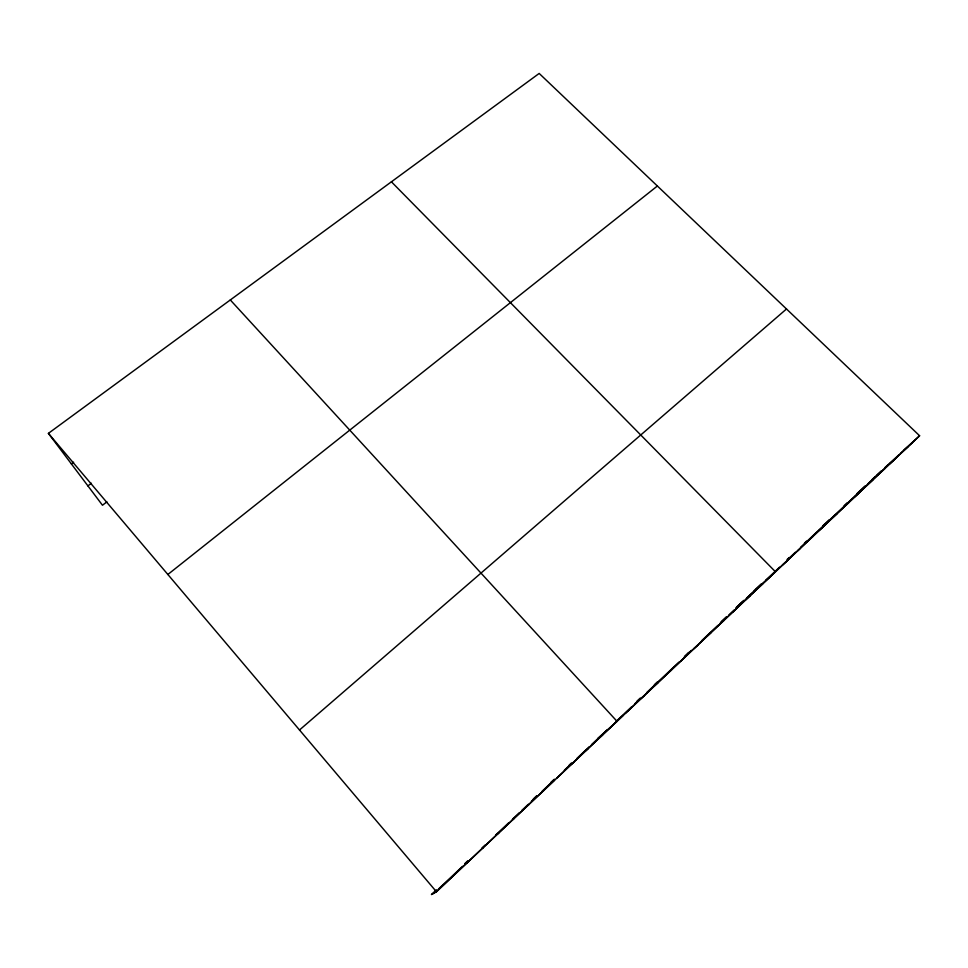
<?xml version="1.0" encoding="UTF-8"?>
<svg xmlns="http://www.w3.org/2000/svg" width="968" height="968" viewBox="0 0 968 968"><rect width="100%" height="100%" fill="white"/><g stroke="black" fill="none" stroke-linecap="round" stroke-linejoin="round"><path stroke-width="1.45" d="M436.52 889.774L431.425 894.565L436.459 891.782L919.6 435.757L539.176 73.435L48.4 433.361L102.475 505.248L106.891 501.872M432.769 893.827L435.975 890.802M464.676 863.734L467.834 860.746M533.32 798.963L536.611 795.853M550.792 782.471L554.059 779.397M569.172 765.144L571.314 763.111M636.968 701.183L640.247 698.085M654.368 684.751L657.611 681.702M684.388 656.437L688.635 652.432M721.148 621.746L726.339 616.858M736.66 607.117L743.847 600.341M754.048 590.71L761.15 584.006M786.984 559.637L789.186 557.568M804.432 543.181L806.598 541.136M822.776 525.878L829.189 519.828M844.072 505.78L847.23 502.803M856.704 493.861L865.077 485.96M434.305 892.98L436.399 890.996M438.492 889.023L462.51 866.36M465.62 863.432L467.677 861.484M482.088 847.883L485.162 844.991M495.604 835.13L508.696 822.776M513.04 818.686L519.538 812.539M521.704 810.506L528.153 804.42M531.384 801.371L536.744 796.313M542.068 791.279L554.821 779.252M564.32 770.286L571.677 763.353M576.916 758.404L589.403 746.618M591.472 744.67L607.142 729.884M615.769 721.741L631.777 706.628M634.96 703.627L640.271 698.618M646.6 692.652L678.955 662.112M688.224 653.376L691.309 650.46M701.522 640.816L717.941 625.328M720.131 623.259L726.726 617.039M728.904 614.982L734.361 609.84M737.628 606.755L744.138 600.608M746.304 598.563L753.854 591.436M756.008 589.415L761.38 584.345M765.652 580.304L779.482 567.26M787.94 559.274L795.297 552.329M800.536 547.392L865.065 486.505M868.26 483.48L874.854 477.26M877.056 475.179L881.425 471.065M884.691 467.98L887.971 464.882M435.963 892.06L554.47 780.208M557.592 777.256L623.235 715.304M625.328 713.331L912.473 442.328M872.192 479.414L881.57 470.775M884.776 467.834L898.836 454.887M904.1 450.035L919.6 435.757M889.628 463.878L896.489 457.574M901.099 453.06L908.093 446.623M866.445 485.767L873.027 479.717M878.085 474.78L884.8 468.609M854.72 496.826L861.157 490.921M831.004 519.211L837.151 513.584M842.91 507.97L849.202 502.211M819.013 530.524L825.002 525.043M806.925 541.935L812.769 536.599M797.596 550.84L800.439 548.239M782.471 565.022L788 559.976M735.644 608.11L742.94 601.455M747.32 597.462L775.477 571.798L391.399 181.802M757.641 588.459L762.845 583.716M745.082 600.305L750.115 595.731M732.413 612.26L737.289 607.844M719.66 624.312L724.354 620.052M706.797 636.448L711.311 632.358M693.826 648.681L698.17 644.761M680.758 661.011L684.92 657.26M667.581 673.45L671.562 669.868M654.308 685.985L658.107 682.585M640.925 698.618L644.531 695.399M627.421 711.359L630.833 708.31M597.619 738.584L617.039 721.341L230.299 299.959M599.688 737.531L602.701 734.869M585.434 750.986L588.229 748.53M571.059 764.551L573.649 762.3M299.499 729.993L786.5 308.986M556.564 778.236L558.935 776.179M541.935 792.042L544.089 790.19M527.185 805.957L529.121 804.323M512.314 819.993L514.008 818.577M497.31 834.162L498.774 832.964M167.863 574.484L657.369 186.013M482.173 848.44L483.395 847.472M87.919 485.888L91.403 483.25M466.903 862.851L467.895 862.113M71.378 463.902L73.641 462.208M451.499 877.395L452.238 876.887M48.4 433.361L436.459 891.782"/></g></svg>
